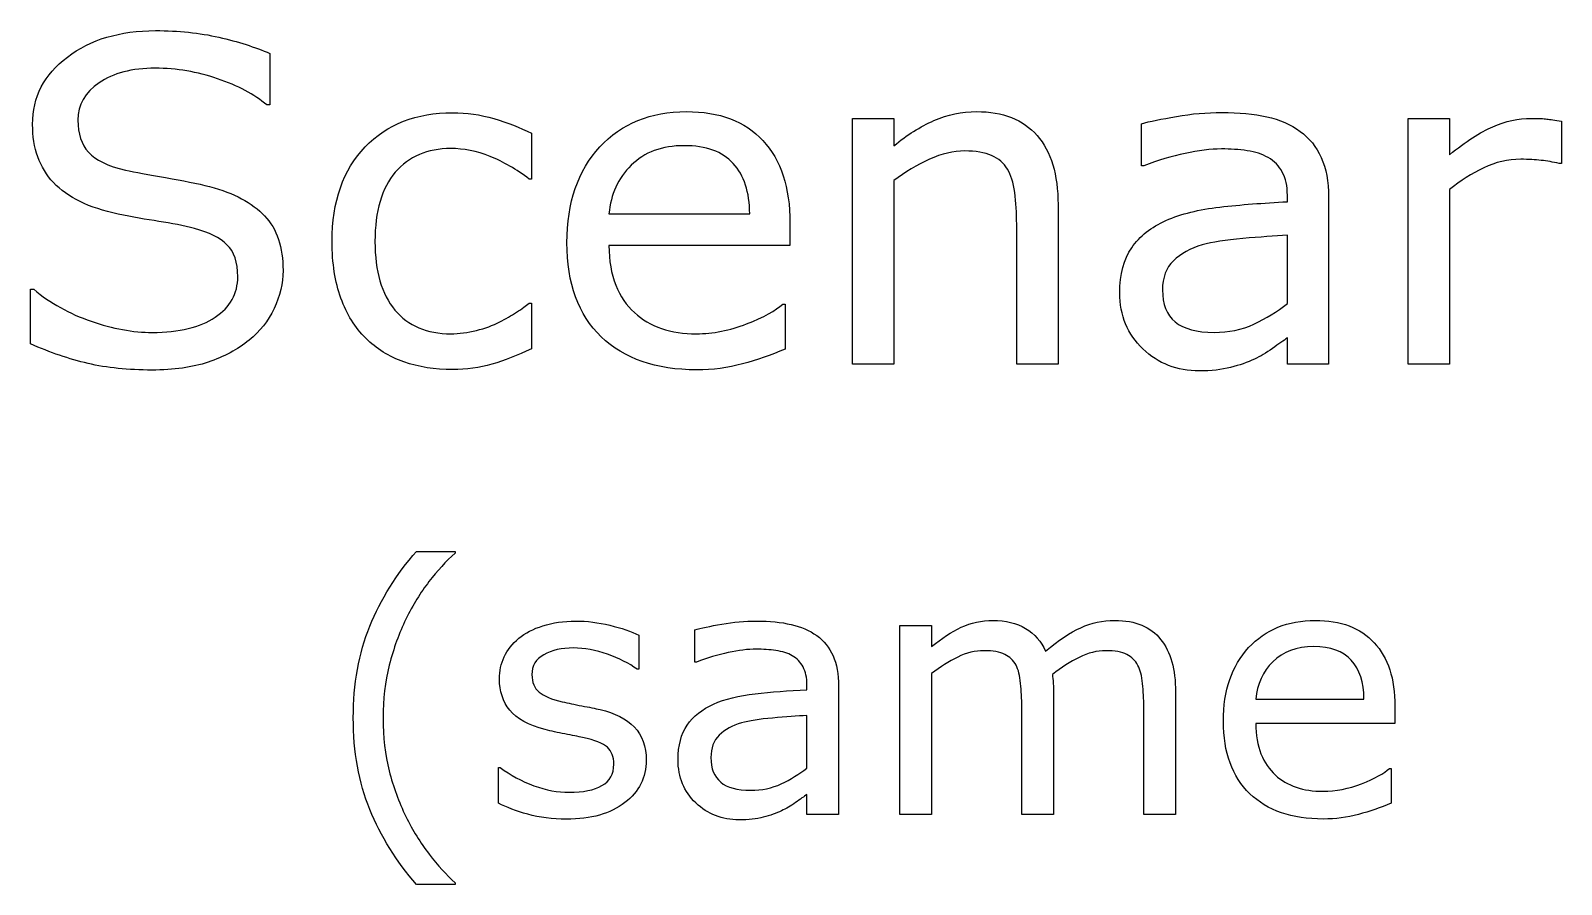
# Model space of a CAD drawing. Extents: x -13 to 750, y 12 to 2314.
# Drawn here: x -12.87 to 31.32, y 585.88 to 610.51 of the extents above; entities that cross this region are included whole.
import ezdxf

# ---------------------------------------------------------------- set-up
doc = ezdxf.new("R2010")
doc.units = 0
doc.layers.get('0').update_dxf_attribs({"linetype": 'CONTINUOUS'})

msp = doc.modelspace()

# ---------------------------------------------------------------- linework, layer by layer
at = {"color": 7}
for points in [[(-5.960446, 609.8529), (-5.960446, 608.3675), (-6.049313, 608.3675)], [(12.054197, 606.1839), (12.054197, 600.89), (10.86084, 600.89), (10.86084, 607.9803), (12.054199, 607.9803), (12.054199, 607.1932)], [(19.265137, 606.6158), (19.201657, 606.6158), (19.201657, 607.8282)], [(28.088376, 605.9241), (28.088376, 600.89), (26.89502, 600.89), (26.89502, 607.9803), (28.088379, 607.9803), (28.088379, 606.933)], [(31.319336, 607.9043), (31.319336, 606.6791)], [(1.586914, 607.555), (1.586914, 606.2284), (1.523437, 606.2284)], [(31.319336, 606.6791), (31.255856, 606.6791)], [(16.789551, 605.4921), (16.789551, 600.89)], [(23.410156, 605.5746), (23.410156, 605.7587)], [(24.597165, 605.7017), (24.597168, 600.89)], [(3.827637, 605.2254), (7.890137, 605.2254)], [(9.051758, 604.9588), (9.051758, 604.3114)], [(16.789551, 600.89), (15.596191, 600.89), (15.596191, 604.9271)], [(23.410156, 602.6356), (23.410156, 604.6097)], [(9.051758, 604.3114), (3.827637, 604.3114)], [(-12.866699, 601.474), (-12.866699, 603.0482), (-12.777829, 603.0482)], [(1.523437, 602.6481), (1.586914, 602.6481), (1.586914, 601.3343)], [(8.848633, 602.6229), (8.91211, 602.6229), (8.91211, 601.3216)], [(23.410156, 602.6358), (23.410156, 602.6356)], [(24.597168, 600.89), (23.410156, 600.89), (23.410156, 601.6454)], [(-1.731934, 595.4877), (-0.61377, 595.4877), (-0.61377, 595.4387)], [(4.688965, 593.0658), (4.688965, 592.0843), (4.640137, 592.0843)], [(6.354004, 592.2941), (6.305176, 592.2941), (6.305176, 593.2267)], [(13.141142, 591.9623), (13.141142, 587.89), (12.223174, 587.89), (12.223174, 593.3441), (13.141142, 593.3441), (13.141142, 592.7386)], [(9.54248, 591.4937), (9.54248, 591.6353)], [(10.455566, 591.5907), (10.455566, 587.89)], [(16.661651, 591.3812), (16.661651, 587.89), (15.743682, 587.89), (15.743682, 590.9955)], [(20.182158, 591.43), (20.182129, 587.89)], [(22.496582, 591.225), (25.621582, 591.225)], [(20.182129, 587.89), (19.26416, 587.89), (19.26416, 590.9955)], [(26.515139, 591.0199), (26.515137, 590.5218)], [(9.54248, 589.2328), (9.54248, 590.7513)], [(26.515137, 590.5218), (22.496582, 590.5218)], [(0.641113, 588.2171), (0.641113, 589.2474), (0.689941, 589.2474)], [(9.54248, 589.233), (9.54248, 589.2328)], [(26.358887, 589.223), (26.407717, 589.223), (26.407717, 588.222)], [(10.455566, 587.89), (9.54248, 587.89), (9.54248, 588.4711)], [(-0.61377, 585.927), (-0.61377, 585.8783)], [(-0.61377, 585.8783), (-1.731934, 585.8783)]]:
    msp.add_lwpolyline(points, dxfattribs=at)
for points in [[(-5.579587, 603.5878)], [(4.903809, 589.4623)]]:
    msp.add_lwpolyline(points, close=True, dxfattribs=at)
for points in [[(-11.806638, 609.7513), (-11.138018, 610.2591), (-10.289548, 610.513), (-9.261228, 610.513)], [(-9.261228, 610.513), (-8.596839, 610.513), (-7.987464, 610.449533), (-7.433103, 610.3226)], [(-7.433103, 610.3226), (-6.878741, 610.195667), (-6.387855, 610.0391), (-5.960446, 609.8529)], [(-12.809567, 607.8089), (-12.809567, 608.6003), (-12.475257, 609.247767), (-11.806638, 609.7513)], [(-9.267575, 609.4276), (-9.940426, 609.4276), (-10.482093, 609.287967), (-10.892575, 609.0087)], [(-7.471188, 609.1229), (-8.055173, 609.326033), (-8.653968, 609.4276), (-9.267575, 609.4276)], [(-10.892575, 609.0087), (-11.298825, 608.729367), (-11.50195, 608.369667), (-11.50195, 607.9296)], [(-6.049313, 608.3675), (-6.409014, 608.672233), (-6.882972, 608.924033), (-7.471188, 609.1229)], [(-3.211914, 607.1551), (-2.572917, 607.8153), (-1.730794, 608.1454), (-0.685547, 608.1454)], [(-0.685547, 608.1454), (-0.279297, 608.1454), (0.11849, 608.088267), (0.507812, 607.974)], [(3.561036, 607.1551), (4.195801, 607.836433), (5.02946, 608.1771), (6.062012, 608.1771)], [(6.062012, 608.1771), (7.018392, 608.1771), (7.75472, 607.8978), (8.270997, 607.3392)], [(13.209473, 607.9169), (13.607259, 608.090367), (14.015625, 608.1771), (14.43457, 608.1771)], [(14.43457, 608.1771), (15.200521, 608.1771), (15.784505, 607.946467), (16.186523, 607.4852)], [(19.201657, 607.8282), (19.434404, 607.891533), (19.77083, 607.961367), (20.210934, 608.0377)], [(20.210934, 608.0377), (20.651039, 608.113833), (21.084795, 608.1519), (21.512204, 608.1519)], [(21.512204, 608.1519), (22.011553, 608.1519), (22.445309, 608.1096), (22.813474, 608.025)], [(22.813474, 608.025), (23.185869, 607.9446), (23.507484, 607.804933), (23.778317, 607.606)], [(-12.20654, 606.1268), (-12.608558, 606.558467), (-12.809567, 607.119167), (-12.809567, 607.8089)], [(-11.50195, 607.9296), (-11.50195, 607.536), (-11.400387, 607.227067), (-11.197263, 607.0028)], [(0.507812, 607.974), (0.901367, 607.859733), (1.261068, 607.720067), (1.586914, 607.555)], [(12.054199, 607.1932), (12.426595, 607.502133), (12.811686, 607.743367), (13.209473, 607.9169)], [(23.778317, 607.606), (24.044919, 607.411333), (24.248044, 607.159533), (24.387692, 606.8506)], [(28.088379, 606.933), (28.562337, 607.313867), (28.979166, 607.582567), (29.338867, 607.7391)], [(29.338867, 607.7391), (29.7028, 607.8999), (30.07308, 607.9803), (30.449707, 607.9803)], [(30.449707, 607.9803), (30.657064, 607.9803), (30.807292, 607.973967), (30.900391, 607.9613)], [(30.900391, 607.9613), (30.99349, 607.952633), (31.133138, 607.933633), (31.319336, 607.9043)], [(-4.164062, 604.4256), (-4.164062, 605.585133), (-3.84668, 606.494967), (-3.211914, 607.1551)], [(2.615235, 604.3939), (2.615235, 605.553433), (2.930502, 606.473833), (3.561036, 607.1551)], [(5.998535, 607.1932), (5.359538, 607.1932), (4.849609, 607.0049), (4.46875, 606.6283)], [(7.414063, 606.6791), (7.105143, 607.021833), (6.633301, 607.1932), (5.998535, 607.1932)], [(8.270997, 607.3392), (8.791504, 606.7806), (9.051758, 605.987133), (9.051758, 604.9588)], [(16.186523, 607.4852), (16.588542, 607.023933), (16.789551, 606.359567), (16.789551, 605.4921)], [(-11.197263, 607.0028), (-10.994137, 606.778533), (-10.636553, 606.607133), (-10.124509, 606.4886)], [(-0.736329, 607.1107), (-1.413412, 607.1107), (-1.948731, 606.8822), (-2.342286, 606.4252)], [(0.393554, 606.8822), (0.008463, 607.034533), (-0.368164, 607.1107), (-0.736329, 607.1107)], [(1.523437, 606.2284), (1.159505, 606.511933), (0.782877, 606.729867), (0.393554, 606.8822)], [(7.890137, 605.2254), (7.885903, 605.851733), (7.727212, 606.3363), (7.414063, 606.6791)], [(13.07617, 606.7997), (12.720701, 606.6389), (12.380044, 606.433633), (12.054197, 606.1839)], [(14.098143, 607.0409), (13.772296, 607.0409), (13.431639, 606.9605), (13.07617, 606.7997)], [(14.872557, 606.9076), (14.673664, 606.996467), (14.415526, 607.0409), (14.098143, 607.0409)], [(15.329588, 606.514), (15.223793, 606.691733), (15.07145, 606.822933), (14.872557, 606.9076)], [(20.458496, 606.9713), (20.073405, 606.890833), (19.675618, 606.772333), (19.265137, 606.6158)], [(21.505859, 607.0982), (21.192708, 607.0982), (20.843587, 607.0559), (20.458496, 606.9713)], [(22.248535, 607.0472), (22.011556, 607.0812), (21.763997, 607.0982), (21.505859, 607.0982)], [(22.85791, 606.8504), (22.688639, 606.947733), (22.485514, 607.013333), (22.248535, 607.0472)], [(23.26416, 606.4315), (23.171061, 606.609233), (23.035645, 606.748867), (22.85791, 606.8504)], [(24.387692, 606.8506), (24.527341, 606.541733), (24.597165, 606.158767), (24.597165, 605.7017)], [(30.145017, 606.8001), (29.776852, 606.8001), (29.421383, 606.717567), (29.07861, 606.5525)], [(30.735349, 606.7681), (30.57031, 606.789433), (30.373532, 606.8001), (30.145017, 606.8001)], [(31.255856, 606.6791), (31.078122, 606.7211), (30.90462, 606.750767), (30.735349, 606.7681)], [(-10.124509, 606.4886), (-9.853675, 606.429267), (-9.468584, 606.357333), (-8.969235, 606.2728)], [(-8.969235, 606.2728), (-8.469886, 606.1882), (-8.046709, 606.101467), (-7.699704, 606.0126)], [(-2.342286, 606.4252), (-2.731608, 605.9724), (-2.92627, 605.305867), (-2.92627, 604.4256)], [(4.46875, 606.6283), (4.092122, 606.251633), (3.878418, 605.784), (3.827637, 605.2254)], [(15.539061, 605.8412), (15.500974, 606.128933), (15.43115, 606.3532), (15.329588, 606.514)], [(23.410156, 605.7587), (23.410156, 606.0295), (23.361491, 606.253767), (23.26416, 606.4315)], [(29.07861, 606.5525), (28.735837, 606.3917), (28.405759, 606.182233), (28.088376, 605.9241)], [(-10.340329, 605.2191), (-11.17822, 605.396833), (-11.80029, 605.6994), (-12.20654, 606.1268)], [(-7.699704, 606.0126), (-6.99723, 605.8264), (-6.468259, 605.544967), (-6.11279, 605.1683)], [(15.596191, 604.9271), (15.596191, 605.252967), (15.577148, 605.557667), (15.539061, 605.8412)], [(19.90625, 605.035), (20.337891, 605.225467), (20.856283, 605.354533), (21.461426, 605.4222)], [(21.461426, 605.4222), (22.066569, 605.489933), (22.716146, 605.540733), (23.410156, 605.5746)], [(-9.166013, 605.0096), (-9.534177, 605.064267), (-9.925615, 605.1341), (-10.340329, 605.2191)], [(-8.131345, 604.8002), (-8.448728, 604.8848), (-8.793617, 604.9546), (-9.166013, 605.0096)], [(-6.11279, 605.1683), (-5.757321, 604.7917), (-5.579587, 604.264867), (-5.579587, 603.5878)], [(18.916016, 604.2479), (19.148763, 604.582233), (19.478841, 604.8446), (19.90625, 605.035)], [(-7.198239, 604.3368), (-7.401364, 604.535667), (-7.712399, 604.690133), (-8.131345, 604.8002)], [(22.121582, 604.5147), (21.630697, 604.4727), (21.241374, 604.411333), (20.953613, 604.3306)], [(23.410156, 604.6097), (23.046224, 604.588367), (22.616699, 604.5567), (22.121582, 604.5147)], [(-6.887204, 603.41), (-6.887204, 603.828933), (-6.990882, 604.137867), (-7.198239, 604.3368)], [(-3.910156, 602.7943), (-4.079427, 603.259767), (-4.164062, 603.803533), (-4.164062, 604.4256)], [(-2.92627, 604.4256), (-2.92627, 603.5708), (-2.73584, 602.912767), (-2.354981, 602.4515)], [(3.605469, 601.6771), (2.945313, 602.3161), (2.615235, 603.2217), (2.615235, 604.3939)], [(3.827637, 604.3114), (3.827637, 603.875533), (3.893229, 603.494667), (4.024414, 603.1688)], [(18.573242, 602.9466), (18.573242, 603.484067), (18.6875, 603.917833), (18.916016, 604.2479)], [(20.953613, 604.3306), (20.61084, 604.233267), (20.333659, 604.080933), (20.12207, 603.8736)], [(-5.57959, 603.5878), (-5.57959, 603.2196), (-5.666341, 602.855667), (-5.839844, 602.496)], [(20.12207, 603.8736), (19.910481, 603.670467), (19.804687, 603.389067), (19.804687, 603.0294)], [(-7.541013, 602.2421), (-7.10514, 602.534033), (-6.887204, 602.923333), (-6.887204, 603.41)], [(4.024414, 603.1688), (4.155599, 602.8472), (4.335449, 602.582733), (4.563965, 602.3754)], [(-12.777829, 603.0482), (-12.299639, 602.6504), (-11.747393, 602.3436), (-11.121091, 602.1278)], [(-3.192871, 601.639), (-3.50179, 601.943733), (-3.740885, 602.328833), (-3.910156, 602.7943)], [(19.239746, 601.328), (18.79541, 601.7512), (18.573242, 602.290733), (18.573242, 602.9466)], [(19.804687, 603.0294), (19.804687, 602.623133), (19.927409, 602.3163), (20.172852, 602.1089)], [(-5.839844, 602.496), (-6.009115, 602.136267), (-6.24821, 601.831567), (-6.557129, 601.5819)], [(-2.354981, 602.4515), (-1.96989, 601.9945), (-1.430339, 601.766), (-0.736329, 601.766)], [(0.672851, 602.1085), (0.846354, 602.197433), (1.009277, 602.290533), (1.161621, 602.3878)], [(1.161621, 602.3878), (1.313964, 602.4894), (1.43457, 602.576167), (1.523437, 602.6481)], [(4.563965, 602.3754), (4.784017, 602.172267), (5.044271, 602.0199), (5.344727, 601.9183)], [(7.801269, 602.0516), (8.292155, 602.246267), (8.641276, 602.4367), (8.848633, 602.6229)], [(22.445312, 602.0455), (22.792317, 602.2105), (23.113932, 602.407267), (23.410156, 602.6358)], [(-11.121091, 602.1278), (-10.494789, 601.912), (-9.906573, 601.8041), (-9.356442, 601.8041)], [(-9.356442, 601.8041), (-8.577797, 601.8041), (-7.972653, 601.9501), (-7.541013, 602.2421)], [(-0.736329, 601.766), (-0.495118, 601.766), (-0.249675, 601.797667), (0, 601.861)], [(0, 601.861), (0.249674, 601.924333), (0.473958, 602.006833), (0.672851, 602.1085)], [(5.344727, 601.9183), (5.649414, 601.816767), (5.983724, 601.766), (6.347656, 601.766)], [(6.347656, 601.766), (6.830078, 601.766), (7.314616, 601.8612), (7.801269, 602.0516)], [(20.172852, 602.1089), (20.418295, 601.905833), (20.792806, 601.8043), (21.296387, 601.8043)], [(21.296387, 601.8043), (21.715332, 601.8043), (22.098307, 601.8847), (22.445312, 602.0455)], [(-11.209961, 600.909), (-11.751628, 601.036), (-12.303874, 601.224333), (-12.866699, 601.474)], [(-6.557129, 601.5819), (-6.895671, 601.311033), (-7.291341, 601.099433), (-7.744141, 600.9471)], [(-2.094727, 600.9535), (-2.522135, 601.105833), (-2.888184, 601.334333), (-3.192871, 601.639)], [(6.360352, 600.725), (5.18392, 600.725), (4.265625, 601.042367), (3.605469, 601.6771)], [(23.410156, 601.6454), (23.304362, 601.573467), (23.160482, 601.4719), (22.978516, 601.3407)], [(-7.744141, 600.9471), (-8.192708, 600.794767), (-8.734375, 600.7186), (-9.369141, 600.7186)], [(-0.685547, 600.7313), (-1.197591, 600.7313), (-1.667318, 600.805367), (-2.094727, 600.9535)], [(1.586914, 601.3343), (1.189128, 601.1439), (0.810384, 600.9958), (0.450684, 600.89)], [(8.91211, 601.3216), (8.510092, 601.152333), (8.09961, 601.010567), (7.680664, 600.8963)], [(20.864746, 600.6932), (20.225749, 600.6932), (19.684082, 600.9048), (19.239746, 601.328)], [(22.458008, 601.036), (22.259115, 600.938667), (22.030599, 600.858267), (21.772461, 600.7948)], [(22.978516, 601.3407), (22.800781, 601.213767), (22.627279, 601.1122), (22.458008, 601.036)], [(-9.369141, 600.7186), (-10.050456, 600.7186), (-10.664062, 600.782067), (-11.209961, 600.909)], [(0.450684, 600.89), (0.095215, 600.7842), (-0.283529, 600.7313), (-0.685547, 600.7313)], [(7.680664, 600.8963), (7.261719, 600.7821), (6.821615, 600.725), (6.360352, 600.725)], [(21.772461, 600.7948), (21.514323, 600.727067), (21.211751, 600.6932), (20.864746, 600.6932)], [(-3.074707, 593.3246), (-2.755697, 594.1058), (-2.308105, 594.826833), (-1.731934, 595.4877)], [(-0.61377, 595.4387), (-0.877441, 595.2011), (-1.12972, 594.926033), (-1.370606, 594.6135)], [(-1.370606, 594.6135), (-1.608236, 594.3043), (-1.82959, 593.942967), (-2.034668, 593.5295)], [(-2.034668, 593.5295), (-2.22998, 593.129167), (-2.389486, 592.6881), (-2.513184, 592.2063)], [(1.92041, 593.3392), (2.203613, 593.430333), (2.519368, 593.4759), (2.867676, 593.4759)], [(2.867676, 593.4759), (3.193197, 593.4759), (3.521973, 593.435233), (3.854004, 593.3539)], [(7.081543, 593.3878), (7.420085, 593.446467), (7.753744, 593.4758), (8.08252, 593.4758)], [(8.08252, 593.4758), (8.466634, 593.4758), (8.800293, 593.443133), (9.083496, 593.3778)], [(13.995634, 593.2953), (14.282093, 593.428767), (14.586455, 593.4955), (14.90872, 593.4955)], [(14.90872, 593.4955), (15.279814, 593.4955), (15.593942, 593.417367), (15.851103, 593.2611)], [(17.447783, 593.2855), (17.753772, 593.4255), (18.080921, 593.4955), (18.429228, 593.4955)], [(18.429228, 593.4955), (19.028187, 593.4955), (19.469267, 593.3132), (19.75247, 592.9486)], [(22.291506, 592.7093), (22.779787, 593.233433), (23.421063, 593.4955), (24.215334, 593.4955)], [(24.215334, 593.4955), (24.951011, 593.4955), (25.517418, 593.280633), (25.914553, 592.8509)], [(-3.553223, 590.683), (-3.553223, 591.6628), (-3.393717, 592.543333), (-3.074707, 593.3246)], [(0.802246, 592.4457), (0.896647, 592.644233), (1.038249, 592.821633), (1.227051, 592.9779)], [(1.227051, 592.9779), (1.409342, 593.1309), (1.640462, 593.251333), (1.92041, 593.3392)], [(3.854004, 593.3539), (4.18929, 593.275767), (4.467611, 593.179733), (4.688965, 593.0658)], [(6.305176, 593.2267), (6.484212, 593.275367), (6.743001, 593.329067), (7.081543, 593.3878)], [(9.083496, 593.3778), (9.369955, 593.3158), (9.61735, 593.208367), (9.825684, 593.0555)], [(9.825684, 593.0555), (10.030762, 592.905767), (10.187012, 592.7121), (10.294434, 592.4745)], [(13.141142, 592.7386), (13.427601, 592.976267), (13.712431, 593.161833), (13.995634, 593.2953)], [(15.851103, 593.2611), (16.11152, 593.104833), (16.305205, 592.888367), (16.432158, 592.6117)], [(16.432158, 592.6117), (16.803252, 592.924167), (17.141794, 593.148767), (17.447783, 593.2855)], [(2.799316, 592.6996), (2.46403, 592.6996), (2.180827, 592.6345), (1.949707, 592.5043)], [(3.785645, 592.5189), (3.450358, 592.639367), (3.121582, 592.6996), (2.799316, 592.6996)], [(7.271973, 592.5675), (6.975749, 592.5055), (6.669759, 592.414367), (6.354004, 592.2941)], [(8.077637, 592.6655), (7.836751, 592.6655), (7.568197, 592.632833), (7.271973, 592.5675)], [(8.648926, 592.6265), (8.466634, 592.6525), (8.276204, 592.6655), (8.077637, 592.6655)], [(9.117676, 592.4752), (8.987467, 592.550067), (8.831217, 592.6005), (8.648926, 592.6265)], [(14.649931, 592.6214), (14.39928, 592.6214), (14.147002, 592.559567), (13.893095, 592.4359)], [(15.2554, 592.514), (15.115426, 592.5856), (14.913603, 592.6214), (14.649931, 592.6214)], [(18.17041, 592.6214), (17.913249, 592.6214), (17.656087, 592.5563), (17.398926, 592.4261)], [(18.775879, 592.514), (18.635905, 592.5856), (18.434082, 592.6214), (18.17041, 592.6214)], [(19.75247, 592.9486), (20.038929, 592.587267), (20.182158, 592.081067), (20.182158, 591.43)], [(21.563967, 590.5853), (21.563967, 591.477233), (21.80648, 592.185233), (22.291506, 592.7093)], [(24.166504, 592.7386), (23.674967, 592.7386), (23.282715, 592.593767), (22.989746, 592.3041)], [(25.255371, 592.3431), (25.017741, 592.606767), (24.654785, 592.7386), (24.166504, 592.7386)], [(25.914553, 592.8509), (26.314944, 592.421233), (26.515139, 591.8109), (26.515139, 591.0199)], [(-2.513184, 592.2063), (-2.633626, 591.7245), (-2.693848, 591.2167), (-2.693848, 590.6829)], [(0.665527, 591.8109), (0.665527, 592.0355), (0.7111, 592.2471), (0.802246, 592.4457)], [(1.949707, 592.5043), (1.718587, 592.3773), (1.603027, 592.186867), (1.603027, 591.933)], [(4.640137, 592.0843), (4.405762, 592.256833), (4.120931, 592.4017), (3.785645, 592.5189)], [(9.430176, 592.1529), (9.358561, 592.289633), (9.254395, 592.397067), (9.117676, 592.4752)], [(9.54248, 591.6353), (9.54248, 591.843633), (9.505046, 592.016167), (9.430176, 592.1529)], [(10.294434, 592.4745), (10.401855, 592.236833), (10.455566, 591.942233), (10.455566, 591.5907)], [(13.893095, 592.4359), (13.642444, 592.312233), (13.391793, 592.154367), (13.141142, 591.9623)], [(15.577666, 592.2015), (15.502796, 592.3415), (15.395374, 592.445667), (15.2554, 592.514)], [(15.709502, 591.6791), (15.689969, 591.897167), (15.646023, 592.0713), (15.577666, 592.2015)], [(17.398926, 592.4261), (17.141765, 592.299167), (16.884603, 592.136433), (16.627441, 591.9379)], [(19.098145, 592.1966), (19.023275, 592.3366), (18.915853, 592.4424), (18.775879, 592.514)], [(19.22998, 591.6742), (19.210447, 591.892267), (19.166502, 592.0664), (19.098145, 592.1966)], [(22.989746, 592.3041), (22.700033, 592.014367), (22.535645, 591.654667), (22.496582, 591.225)], [(25.621582, 591.225), (25.618315, 591.706733), (25.496245, 592.079433), (25.255371, 592.3431)], [(0.963379, 590.9027), (0.764811, 591.1501), (0.665527, 591.452833), (0.665527, 591.8109)], [(1.603027, 591.933), (1.603027, 591.7084), (1.673014, 591.539133), (1.812988, 591.4252)], [(15.743682, 590.9955), (15.743682, 591.236367), (15.732289, 591.464233), (15.709502, 591.6791)], [(16.627441, 591.9379), (16.637208, 591.862967), (16.645344, 591.775067), (16.651851, 591.6742)], [(16.651851, 591.6742), (16.658384, 591.576533), (16.661651, 591.478867), (16.661651, 591.3812)], [(19.26416, 590.9955), (19.26416, 591.229833), (19.252767, 591.456067), (19.22998, 591.6742)], [(1.812988, 591.4252), (1.949707, 591.311267), (2.171061, 591.218467), (2.477051, 591.1468)], [(6.847168, 591.0787), (7.179199, 591.225167), (7.577962, 591.324433), (8.043457, 591.3765)], [(8.043457, 591.3765), (8.508952, 591.4285), (9.008626, 591.467567), (9.54248, 591.4937)], [(1.983887, 590.3461), (1.505371, 590.473033), (1.165202, 590.658567), (0.963379, 590.9027)], [(2.477051, 591.1468), (2.646322, 591.107467), (2.835124, 591.0684), (3.043457, 591.0296)], [(3.043457, 591.0296), (3.255046, 590.990933), (3.430827, 590.955133), (3.570801, 590.9222)], [(3.570801, 590.9222), (3.997233, 590.824533), (4.326009, 590.6569), (4.557129, 590.4193)], [(6.085449, 590.4732), (6.264486, 590.730333), (6.518392, 590.932167), (6.847168, 591.0787)], [(-3.074707, 588.0414), (-3.393717, 588.8226), (-3.553223, 589.703133), (-3.553223, 590.683)], [(-2.693848, 590.6829), (-2.693848, 590.126233), (-2.635254, 589.616767), (-2.518066, 589.1545)], [(2.555176, 590.2191), (2.346842, 590.258433), (2.156413, 590.300767), (1.983887, 590.3461)], [(4.557129, 590.4193), (4.788249, 590.178433), (4.903809, 589.859433), (4.903809, 589.4623)], [(5.821777, 589.4722), (5.821777, 589.8856), (5.909668, 590.219267), (6.085449, 590.4732)], [(7.652832, 590.5367), (7.38916, 590.461833), (7.175944, 590.344633), (7.013184, 590.1851)], [(8.55127, 590.6783), (8.173665, 590.645633), (7.874186, 590.598433), (7.652832, 590.5367)], [(9.54248, 590.7513), (9.262533, 590.7353), (8.932129, 590.710967), (8.55127, 590.6783)], [(22.325686, 588.4955), (21.817873, 588.987033), (21.563967, 589.683633), (21.563967, 590.5853)], [(22.496582, 590.5218), (22.496582, 590.186533), (22.547038, 589.893567), (22.647949, 589.6429)], [(3.067871, 590.1166), (2.937663, 590.145933), (2.766764, 590.1801), (2.555176, 590.2191)], [(3.780762, 589.8334), (3.657064, 589.944067), (3.419434, 590.038467), (3.067871, 590.1166)], [(7.013184, 590.1851), (6.850423, 590.028833), (6.769043, 589.812367), (6.769043, 589.5357)], [(3.966309, 589.3451), (3.966309, 589.5599), (3.90446, 589.722667), (3.780762, 589.8334)], [(4.903809, 589.4623), (4.903809, 588.964233), (4.697103, 588.5557), (4.283691, 588.2367)], [(6.334473, 588.2271), (5.992676, 588.552633), (5.821777, 588.967667), (5.821777, 589.4722)], [(6.769043, 589.5357), (6.769043, 589.223233), (6.863444, 588.987233), (7.052246, 588.8277)], [(22.647949, 589.6429), (22.74886, 589.3955), (22.887207, 589.192067), (23.062988, 589.0326)], [(-2.518066, 589.1545), (-2.397624, 588.6923), (-2.236491, 588.252867), (-2.034668, 587.8362)], [(0.689941, 589.2474), (0.979655, 589.029333), (1.301921, 588.8552), (1.656738, 588.725)], [(3.624512, 588.7298), (3.852376, 588.860067), (3.966309, 589.065167), (3.966309, 589.3451)], [(8.800293, 588.7789), (9.06722, 588.905833), (9.314616, 589.0572), (9.54248, 589.233)], [(23.062988, 589.0326), (23.232259, 588.876333), (23.432455, 588.759133), (23.663574, 588.681)], [(25.553223, 588.7836), (25.930827, 588.933333), (26.199382, 589.0798), (26.358887, 589.223)], [(1.656738, 588.725), (2.011556, 588.598), (2.351725, 588.5345), (2.677246, 588.5345)], [(2.677246, 588.5345), (3.080892, 588.5345), (3.396647, 588.5996), (3.624512, 588.7298)], [(7.052246, 588.8277), (7.241048, 588.671433), (7.529134, 588.5933), (7.916504, 588.5933)], [(7.916504, 588.5933), (8.238769, 588.5933), (8.533366, 588.655167), (8.800293, 588.7789)], [(23.663574, 588.681), (23.897949, 588.602867), (24.155111, 588.5638), (24.435059, 588.5638)], [(24.435059, 588.5638), (24.806152, 588.5638), (25.178874, 588.637067), (25.553223, 588.7836)], [(1.48584, 587.8998), (1.150553, 587.9974), (0.868978, 588.103167), (0.641113, 588.2171)], [(4.283691, 588.2367), (3.873535, 587.9177), (3.312012, 587.7582), (2.599121, 587.7582)], [(7.584473, 587.7388), (7.092936, 587.7388), (6.67627, 587.901567), (6.334473, 588.2271)], [(9.210449, 588.2367), (9.07373, 588.139033), (8.940267, 588.0609), (8.810059, 588.0023)], [(9.54248, 588.4711), (9.4611, 588.415767), (9.350423, 588.337633), (9.210449, 588.2367)], [(24.444826, 587.763), (23.539878, 587.763), (22.833498, 588.007167), (22.325686, 588.4955)], [(26.407717, 588.222), (26.098472, 588.0918), (25.782717, 587.982767), (25.460451, 587.8949)], [(-1.731934, 585.8783), (-2.308105, 586.5391), (-2.755697, 587.260133), (-3.074707, 588.0414)], [(-2.034668, 587.8362), (-1.839355, 587.4358), (-1.616374, 587.074467), (-1.365723, 586.7522)], [(2.599121, 587.7582), (2.195475, 587.7582), (1.824381, 587.8054), (1.48584, 587.8998)], [(8.282715, 587.8168), (8.084147, 587.7648), (7.8514, 587.7388), (7.584473, 587.7388)], [(8.810059, 588.0023), (8.657064, 587.927433), (8.481283, 587.8656), (8.282715, 587.8168)], [(25.460451, 587.8949), (25.138186, 587.806967), (24.799644, 587.763), (24.444826, 587.763)], [(-1.365723, 586.7522), (-1.115072, 586.426667), (-0.864421, 586.1516), (-0.61377, 585.927)]]:
    msp.add_open_spline(points, degree=3, dxfattribs=at)

doc.saveas('drawing.dxf')
